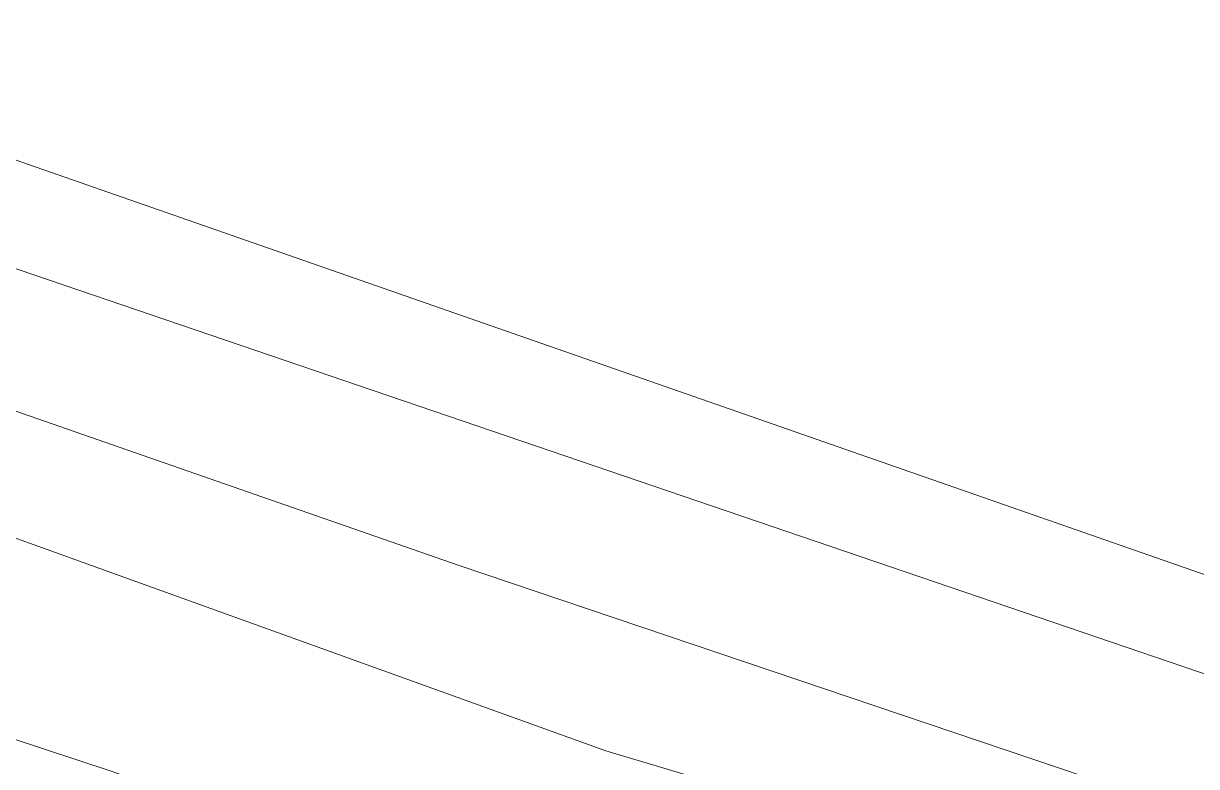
# Model space of a CAD drawing. Header units: metres. Extents: x -48 to 2360, y -1392 to 453.
# Drawn here: x 770.7 to 853.1, y 400.4 to 452.5 of the extents above; entities that cross this region are included whole.
import ezdxf

# ---------------------------------------------------------------- set-up
doc = ezdxf.new("R2010")
doc.units = ezdxf.units.M
doc.layers.add('trazo', color=7, linetype='Continuous', lineweight=18)

msp = doc.modelspace()

# ---------------------------------------------------------------- linework, layer by layer
at = {"layer": 'trazo', "transparency": 33554559}
msp.add_lwpolyline([(881.267, 318.158), (881.63, 319.65), (887.876, 361.616), (831.672, 380.608), (776.88, 400.069), (745.812, 410.32), (728.948, 415.271), (700.916, 425.427), (679.855, 432.029), (639.055, 445.528), (615.732, 452.518)], dxfattribs=at)
at = {"layer": 'trazo', "ltscale": 7, "transparency": 33554559}
for points in [[(905.704, 373.413), (811.603, 401.502), (752.953, 422.612), (655.338, 452.518)], [(907.385, 378.691), (801.24, 414.522), (692.012, 452.518), (655.338, 452.518)], [(910.228, 387.615), (719.693, 452.518)], [(912.095, 393.475), (742.682, 452.518)]]:
    msp.add_lwpolyline(points, dxfattribs=at)

doc.saveas('drawing.dxf')
